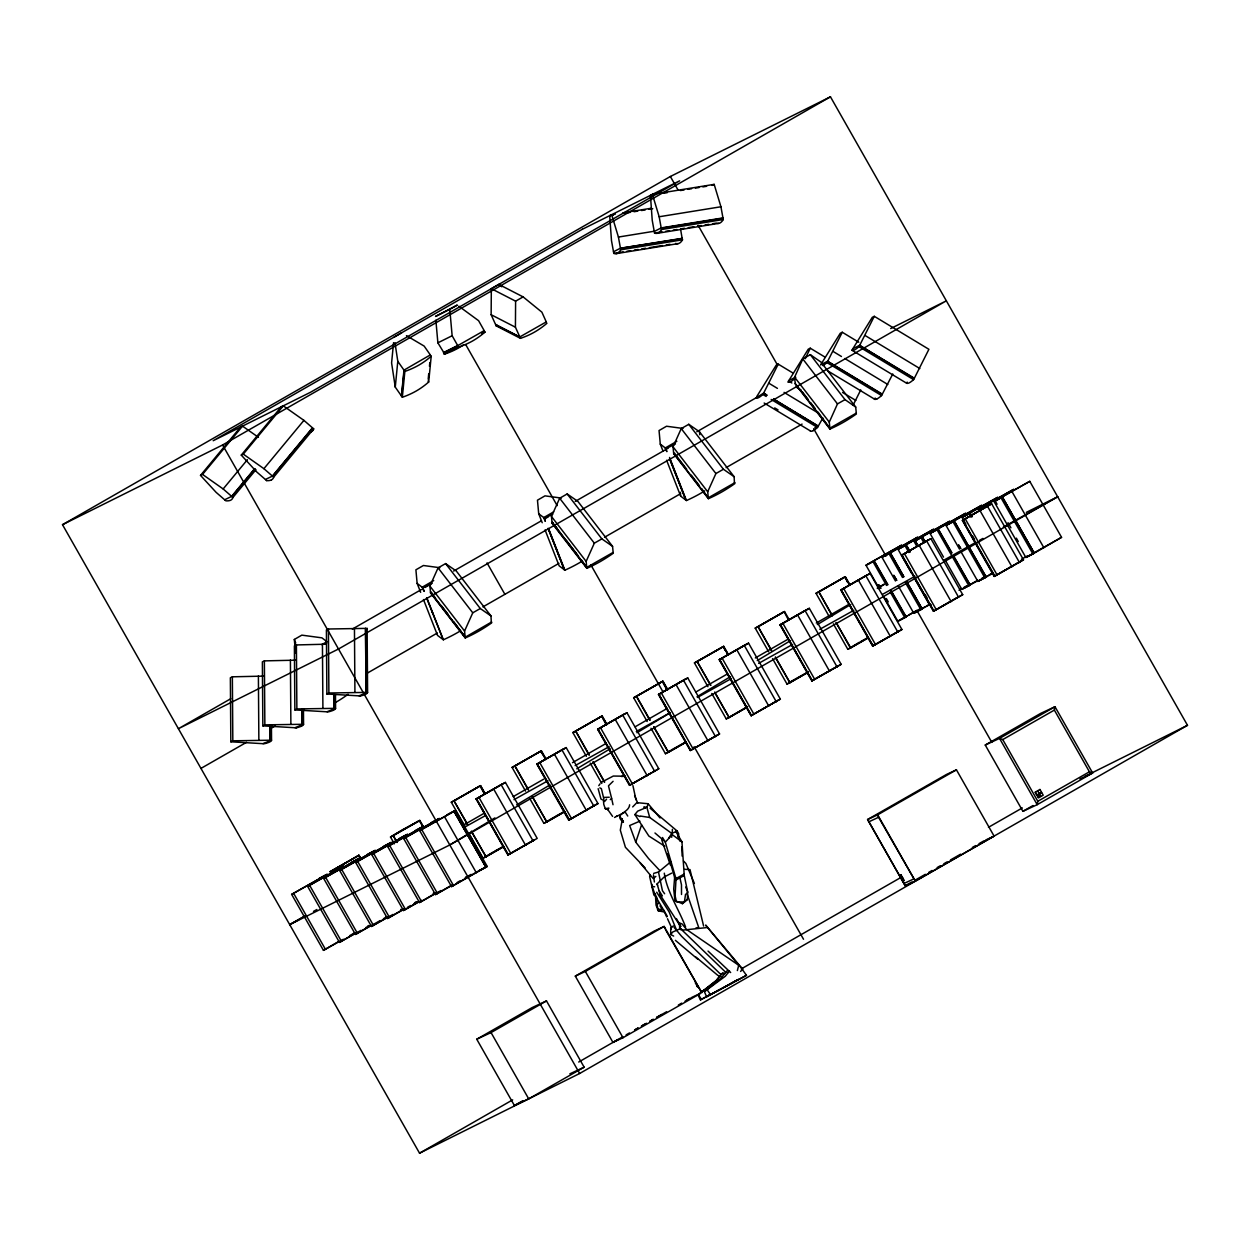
<?xml version="1.0" encoding="UTF-8"?>
<svg xmlns="http://www.w3.org/2000/svg" width="1250" height="1250" viewBox="0 0 1250 1250"><rect width="100%" height="100%" fill="white"/><g stroke="black" fill="none" stroke-linecap="round" stroke-linejoin="round"><path stroke-width="1.5" d="M678.641 837.531L678.656 833.734L677.25 831.094L650.078 808.172M491.141 314.719L491.328 288.688L498.844 284.406L523.125 296.891L541.891 312.172L546.266 321.906L519.812 336.938L495.531 324.453L491.141 314.719L515.422 327.203L519.812 336.938M515.422 327.203L515.609 301.156L523.125 296.891M671.719 837.297L671.766 833.391L649.734 817.484L640.406 816.062M675.531 831.031L681.953 841.828L684.25 875.453L676.328 879.828L665.312 842.188L672.203 834.625L672.391 829.312M655.375 893.781L656.047 905.172L658.328 910.859L663.797 911.859M687.312 899.484L687.719 892.172L683.969 874.156L676.047 878.531L674.641 877.297L673.703 889.047L674.922 900.594L682.391 903.672L687.312 899.484L682.391 903.672M664.297 873.172C666.938 892.016 678.891 909.141 685.594 927.031M483.906 330.766L485 332.047A79.266 76.797 63.5 0 1 472.562 340.984A79.266 76.797 63.5 0 1 458.531 347.078L458.047 345.453M598.156 788.703L600.969 799.047L602.188 799.641M615.406 214.047L609.688 215.672L611.484 240.625L613.797 253.391A79.266 18.766 80.8 0 0 617.547 253.219A79.266 18.766 80.8 0 0 620.719 249.812L682.5 239.812L682.203 238.328L620.344 248.25M604.328 800.313L604.234 801.531L603.422 800.25L603.781 804.359L605.25 808.609L607.828 809.516L608.891 808.141L605.25 808.609L607.828 809.516M676.047 878.531L675.094 895.688L676.438 901.859L684.375 902.031L685.578 894.141M393.578 342.641L391.594 362.938L395.266 387.125L402.328 397.25A79.266 72.547 5.6 0 0 416.406 390.906A79.266 72.547 5.6 0 0 428.688 382.016L431.203 356.203L430.031 355.094M395.266 387.125L397.797 361.297L394.969 342.688M401.438 395.969L403.969 370.141L397.797 361.297M401.625 396.234L404.25 369.984M402.328 397.25L404.859 371.422L404.141 370.078M428.188 379.203L428.734 373.672M429.453 366.297L429.812 362.609M654.297 231.516L654.547 233.109A79.266 18.766 80.8 0 0 658.297 232.922A79.266 18.766 80.8 0 0 661.469 229.531L723.25 219.531L720.938 206.766L714.172 184.375L652.406 194.375L650.438 195.391L652.234 220.344L654.25 231.5L661.188 227.906L722.953 217.922M1079.938 778.922L1092.641 773L1089.422 771.797L1054.375 710.094L1054.984 706.719L999.547 738.391L1002.75 739.578L1037.812 801.281L1037.203 804.672L1022.906 811.328L985.25 745.047L1040.703 713.375L1054.984 706.719L1092.641 773L1037.203 804.672L999.547 738.391L985.25 745.047M622.391 818.922L620.312 830.188L625.422 847.297L645.25 868.078M456.469 346.234L443.797 352.547L444.266 354.172A79.266 76.797 63.5 0 0 458.312 348.094A79.266 76.797 63.5 0 0 463.703 344.672M673.641 453.047L708.312 498.031L701.703 488.641M795.219 383.422L829.891 428.391L817.484 411.516M737.359 970.578L738.734 965.281L705.625 925.078L742.656 969.109L740.578 971.453M495.75 324.359L496.156 325.859L520.438 338.344A79.266 71.781 -62.8 0 0 534.297 332.234A79.266 71.781 -62.8 0 0 546.906 323.312L545.984 322.062M679.547 924.609L679.672 928.547L683.125 930.078L707.891 927.469M603.828 798.828L601.344 788.609L599.812 787.891M647.047 807.281L648.109 803.734L636.828 802.641L632.688 806.922M659.938 870.719L648.516 858.484L635.75 842.156L641.578 824.875M422.438 587.062L424.297 591.359M442.688 639.281L437.547 635.422L423.469 599.531M582.047 561.203A79.266 39.359 -21.4 0 1 578.781 563.156A79.266 39.359 -21.4 0 1 564.875 570.188L559.125 565.797L545.047 529.906M665.578 447.781L666.031 448.5A79.266 39.359 -21.4 0 0 675.422 443.953M685.844 500L669.531 458.719M795.609 377.266L794.922 378.531A79.266 10.75 -58.9 0 1 790.625 381.703A79.266 10.75 -58.9 0 1 787.906 382.094L808.25 349.203L810.25 348.188L825.141 357.188M914.172 378.562L859.641 345.391L914.359 378.234L928.906 349.297L874.281 316.312L872.281 317.328L851.938 350.219L906.563 383.188A79.266 10.75 -58.9 0 0 909.281 382.812A79.266 10.75 -58.9 0 0 913.578 379.625L914.359 378.234M882.234 394.344L881.563 395.562A79.266 10.75 -58.9 0 1 877.266 398.75M491.594 622.203L491.656 622.891A79.266 37.438 -37.7 0 1 478.531 631.297A79.266 37.438 -37.7 0 1 465.234 637.969L430.562 593.016L429.891 586.094L438.078 567.875L445.594 563.594L456.297 571.031L490.984 615.969L491.297 622.188M465.234 637.969L464.562 631.047L472.766 612.812L480.281 608.531L490.984 615.969M612.953 552.516L613.234 553.266A79.266 37.438 -37.7 0 1 600.109 561.672A79.266 37.438 -37.7 0 1 586.812 568.328L552.125 523.391L551.453 516.453L559.656 498.234L567.172 493.953L577.875 501.391L612.562 546.344L613.141 552.391L586.719 567.453L552.047 522.516L557 528.312M586.812 568.328L586.141 561.406L594.328 543.188L601.844 538.891L612.562 546.344M734.734 482.922L734.812 483.625A79.266 37.438 -37.7 0 1 721.688 492.031A79.266 37.438 -37.7 0 1 708.391 498.688L673.703 453.75L673.031 446.828L681.234 428.609L688.75 424.312L699.453 431.75L734.125 476.703L734.438 482.906M708.391 498.688L707.703 491.766L715.906 473.547L723.422 469.266L734.125 476.703M856.047 413.25L856.375 413.984A79.266 37.438 -37.7 0 1 843.25 422.391A79.266 37.438 -37.7 0 1 829.953 429.047L795.281 384.109L794.609 377.188L802.797 358.969L810.312 354.672L821.031 362.125L855.703 407.062L856.297 413.109L829.875 428.172M829.953 429.047L829.281 422.125L837.484 403.906L845 399.625L855.703 407.062M763.562 393.281L766.906 395.109L763.688 393.062L755.891 398.031A79.266 10.75 -58.9 0 0 758.594 397.641A79.266 10.75 -58.9 0 0 762.891 394.469L763.562 393.281L766.812 395.406M763.688 393.062L778.219 364.125L793.125 373.125M805.297 358.688L810.25 348.188M820.781 364.719L827.719 361.188L842.266 332.25L858.812 342.25M852.766 348.797L859.734 345.25L874.281 316.312M853.062 405.266L860.75 389.922M882.266 394.219L892.766 373.984M882.188 394.469L827.625 361.328L882.344 394.172M773.422 399.391L818.125 426.391L773.531 399.109M859.578 345.547L858.953 346.641A79.266 10.75 -58.9 0 1 854.656 349.828A79.266 10.75 -58.9 0 1 851.938 350.219M756.719 396.625L776.234 365.141L778.219 364.125M820.703 364.75L840.266 333.266L842.266 332.25M822.937 365.609A79.266 10.75 -58.9 0 0 826.938 362.578L827.531 361.516M813.219 430.625A79.266 10.75 -58.9 0 0 817.516 427.453L818.125 426.391M814.797 427.828L818.312 426.047L822.859 417.984M875.172 398.031L874.547 399.141L828.188 371.141M906.563 383.188L907.188 382.094M629.609 804.797C628.984 813.484 612.734 813.609 623.281 822.125L621.391 818.828L623.109 822.109M668.906 837.906L671.766 833.391L677.25 831.094M598.797 785.656L600.047 783.828M614.547 817.469L625.172 812.062L627.75 816.031M673.641 936.063L670.734 934.562L672.656 932.047L680.203 928.75M720.109 975.594L715.984 980.891L698 994.891L700.438 999.891L719.156 989.875M729.484 970.938L725.312 976.25L704.406 991.672L706.594 996.75L746.484 975.328L741.688 968.625M664.781 846.219L648.859 836.047L634.891 814.578L637.656 811.156L646.844 807.281L649.734 817.484M200.516 475.391L202.531 474.422L223.156 488.953L231.688 496.375L224.641 499.766L216.109 492.344L200.516 475.391L240.531 427.094L242.531 426.125L258.406 437.297M202.531 474.422L242.531 426.125M241.266 455.109L281.281 406.797L283.281 405.844L303.922 420.375L312.453 427.797L272.375 476.125L265.391 479.484L256.859 472.062L241.266 455.109L243.281 454.141L283.281 405.844M223.156 488.953L247.406 459.688M254.734 468.562L231.625 496.406L232.922 497.453A79.266 18.016 39.6 0 1 230.641 500.219A79.266 18.016 39.6 0 1 225.875 500.828L224.812 499.891M231.828 496.5L254.984 468.797M232.922 497.453L255.969 469.641M243.281 454.141L263.906 468.672L303.922 420.375M263.906 468.672L272.578 476.219L312.703 428.016L313.688 428.859A79.266 18.016 39.6 0 1 311.391 431.625A79.266 18.016 39.6 0 1 310.609 431.953M271.391 479.922A79.266 18.016 39.6 0 0 273.672 477.172L313.688 428.859M727.234 970.625L720.984 978.172L704.406 991.672M680.484 926.422L660.375 895.219L657.125 883.891L664.047 877.063L671.781 873.094M606.578 799.188L604.844 801.219L603.422 800.25M722.953 972.766L716.172 980.578L698 994.891M520.141 336.75L520.438 338.344M663.766 911.328L658.328 910.859L657.062 904.719L659.031 902.703M610.25 799.641L611.609 798.297L608.469 785.828L613.094 781.297M544 517.422L545.281 521.125M653.656 873.375L658.484 872.031L670.969 861.641M655.859 876.406L653.188 878.562L640.016 862.719M670.734 934.562L670.719 928.031L673.328 925.953M430.813 591.953L435.422 597.953M552.375 522.312L586.75 567.656L581.281 559.766M394.359 843.812L390.5 837.016L402.031 830.016L419.812 820.438L423.672 827.234M464.781 825.953L451.297 802.203L480.594 785.625L485.422 794.109M525.578 791.141L512.078 767.391L541.391 750.812L546.203 759.297M586.359 756.312L572.859 732.562L602.172 715.984L607 724.469M476.094 798.984L505.406 782.406L537.203 838.406L507.891 854.984L476.094 798.984A79.266 1.109 -29.6 0 1 488.906 791.609A79.266 1.109 -29.6 0 1 502.469 783.875L502.609 783.828M647.141 721.5L633.656 697.75L662.953 681.172L667.781 689.656M536.875 764.172L566.188 747.594L598 803.594L568.688 820.156L536.875 764.172A79.266 1.109 -29.6 0 1 549.703 756.797A79.266 1.109 -29.6 0 1 563.266 749.047L563.562 748.906M707.938 686.688L694.438 662.922L723.75 646.359L728.562 654.844M597.656 729.344L626.969 712.781L658.781 768.766L629.469 785.344L597.656 729.344A79.266 1.109 -29.6 0 1 610.484 721.969A79.266 1.109 -29.6 0 1 624.047 714.234L626.969 712.781M768.719 651.859L755.219 628.109L784.531 611.531L789.359 620.016M658.453 694.531L687.766 677.953L719.562 733.953L690.266 750.531L658.453 694.531A79.266 1.109 -29.6 0 1 671.266 687.156A79.266 1.109 -29.6 0 1 684.844 679.422L687.766 677.953M829.5 617.047L816.016 593.297L845.328 576.719L850.141 585.203M719.234 659.719L748.547 643.141L780.359 699.125L751.047 715.703L719.234 659.719A79.266 1.109 -29.6 0 1 732.062 652.344A79.266 1.109 -29.6 0 1 745.625 644.594L745.781 644.531M780.016 624.891L809.328 608.312L841.141 664.312L811.828 680.891L780.016 624.891A79.266 1.109 -29.6 0 1 792.844 617.516A79.266 1.109 -29.6 0 1 806.406 609.781L806.703 609.625M840.812 590.078L870.125 573.5L901.922 629.5L872.625 646.078L840.812 590.078A79.266 1.109 -29.6 0 1 853.641 582.703A79.266 1.109 -29.6 0 1 867.203 574.953L870.125 573.5M901.594 555.266L930.906 538.688L962.719 594.672L933.406 611.25L901.594 555.266A79.266 1.109 -29.6 0 1 914.422 547.891A79.266 1.109 -29.6 0 1 927.984 540.141L930.906 538.688M962.375 520.438L991.687 503.859L1023.5 559.859L994.188 576.438L962.375 520.438A79.266 1.109 -29.6 0 1 975.203 513.062A79.266 1.109 -29.6 0 1 988.766 505.328L988.937 505.25M468.641 832.75L483.094 858.203L493.125 852.047M529.422 797.922L543.891 823.375L553.906 817.234M651 728.281L665.453 753.734L669.484 751.031M711.781 693.469L726.25 718.922L747.688 706.516M772.578 658.656L787.031 684.109L789.719 682.297M833.359 623.828L847.812 649.281L859.344 642.281M304.953 915.922L289.703 924.641L449.797 844.953L494.906 817.906M516.625 804.875L550.047 784.844M576.781 768.812L610.203 748.781M636.938 732.75L670.344 712.703M697.078 696.688L730.5 676.641M757.234 660.609L790.641 640.578M817.375 624.547L850.797 604.516M877.531 588.484L884.203 584.469M319.078 878.469L320.312 877.766A79.266 1.109 -29.6 0 1 325.219 875.203A79.266 1.109 -29.6 0 1 327.375 874.234L291.641 894.375L323.453 950.359L343.375 939.25M332.406 870.484L332.547 870.406A79.266 1.109 -29.6 0 0 346.203 862.641A79.266 1.109 -29.6 0 0 359.031 855.266L360.953 858.656M396.984 842.5L393.328 835.578A79.266 1.109 -29.6 0 0 406.984 827.812A79.266 1.109 -29.6 0 0 419.812 820.438M335.094 870.5L336.328 869.797A79.266 1.109 -29.6 0 1 341.234 867.234M453.984 800.844L467.703 824.5M351.109 862.531L352.328 861.828A79.266 1.109 -29.6 0 1 357.234 859.266M367.109 854.562L368.344 853.859A79.266 1.109 -29.6 0 1 373.25 851.297A79.266 1.109 -29.6 0 1 375.391 850.328L339.672 870.469L371.484 926.453L393.016 914.422M636.344 696.391L636.484 696.312A79.266 1.109 -29.6 0 0 650.141 688.547A79.266 1.109 -29.6 0 0 662.953 681.172M383.125 846.594L384.344 845.891A79.266 1.109 -29.6 0 1 389.266 843.328A79.266 1.109 -29.6 0 1 391.406 842.359L355.688 862.484L387.5 918.484L404.141 909.219M710.562 685.375L697.266 661.5A79.266 1.109 -29.6 0 0 710.922 653.734A79.266 1.109 -29.6 0 0 723.75 646.359M399.125 838.625L400.359 837.906A79.266 1.109 -29.6 0 1 405.266 835.359M415.141 830.656L416.375 829.938A79.266 1.109 -29.6 0 1 421.281 827.391M431.141 822.688L432.375 821.969A79.266 1.109 -29.6 0 1 437.281 819.422A79.266 1.109 -29.6 0 1 439.438 818.453L403.703 838.578L435.516 894.578L452.172 885.312M447.156 814.719L448.391 814A79.266 1.109 -29.6 0 1 453.297 811.453A79.266 1.109 -29.6 0 1 455.438 810.484L487.25 866.484L486.109 867.125L454.344 811.109L455.438 810.484M906.25 545.062L905.047 545.766A79.266 1.109 -29.6 0 1 900.141 548.312A79.266 1.109 -29.6 0 1 897.984 549.281L911.484 573.031M684.969 679.375L658.812 694.344L690.625 750.344L719.562 733.953M986.281 505.219L985.078 505.906A79.266 1.109 -29.6 0 1 980.172 508.469A79.266 1.109 -29.6 0 1 978.031 509.438L1013.75 489.297L979.406 508.641M471.359 831.375L485.938 856.766M564.75 811.656A79.266 1.109 -29.6 0 1 560.375 814.172A79.266 1.109 -29.6 0 1 546.812 821.922L532.266 796.484L546.719 821.938M775.297 657.281L789.859 682.672M906.031 617L904.828 617.688A79.266 1.109 -29.6 0 1 899.922 620.25M454.344 811.109L419.719 830.609L451.531 886.609L479.109 870.625M534.484 839.781L508.266 854.797L476.375 798.844L505.406 782.406M970.062 585.125L953.531 556.375M986.078 577.156L954.297 521.141L986.25 577.047L992.625 573.406M959.922 596.094L962.719 594.672M1034.109 553.25L1002.328 497.234L1034.203 553.188M361 930.359L339.469 942.391L307.656 886.406L343.375 866.266M380.266 920.562L355.469 934.422L323.672 878.438L359.391 858.297M421.781 900.328L403.5 910.516L371.688 854.516L407.422 834.391M441.047 890.516L419.516 902.547L387.703 846.547L423.422 826.422M403.703 838.578L438.047 819.25M995.422 500.672L1029.766 481.328L1061.562 537.328L1034.281 553.141L1025.844 557.453L994.031 501.469L1029.766 481.328M323.453 950.359L337.969 941.906M339.469 942.391L355.594 932.984M355.469 934.422L369.984 925.953M371.484 926.453L387.609 917.047M387.5 918.484L403.609 909.078M922.219 607.672L897.781 621.219L884.281 597.453M403.5 910.516L418.016 902.047M419.516 902.547L435.641 893.141M435.516 894.578L451.641 885.172M963.797 587.516L967.016 585.641M981.406 578.609L984.641 576.734M1020.75 561.25L1023.5 559.859M972.047 516.672L970.125 513.281L972.297 516.531M729.078 717.484L715.469 693.797M838.344 665.734L838.219 665.766A79.266 1.109 -29.6 0 0 837.078 666.422M394.125 337.109L401.625 332.781M403.969 370.141L430.312 354.922L424.141 346.078L406.438 335.625M879.469 588.969L865.969 565.219A79.266 1.109 -29.6 0 0 868.109 564.25A79.266 1.109 -29.6 0 0 873.031 561.703L874.25 560.984L887.906 584.656M881.969 557.25A79.266 1.109 -29.6 0 0 884.125 556.281A79.266 1.109 -29.6 0 0 889.031 553.734L890.266 553.016L903.813 576.734L890.406 552.938L883.359 556.453L881.969 557.25L895.469 581M916.891 546.406L914 541.312A79.266 1.109 -29.6 0 0 916.141 540.344A79.266 1.109 -29.6 0 0 921.047 537.781L922.281 537.078L925.234 542.141M954.156 521.219L953.062 521.844A79.266 1.109 -29.6 0 1 948.156 524.406M1002.188 497.312L1001.094 497.938A79.266 1.109 -29.6 0 1 996.187 500.5A79.266 1.109 -29.6 0 1 994.031 501.469M915.938 612.281A79.266 1.109 -29.6 0 0 920.844 609.719L922.078 609.016L906.719 581.828M295.562 653.016L294.328 639.453L301.828 635.141L321.922 637.844L326.938 641.688L321.781 644.656M433.703 580.578L422.156 587.219L417.125 583.391L415.906 569.812L423.406 565.5L439.844 567.719M561.406 498.078L544.984 495.859L537.469 500.188L538.703 513.75L543.734 517.578L553.672 511.859M682.984 428.453L666.547 426.234L659.047 430.547L660.281 444.109L665.297 447.953L676.844 441.297M874.078 561.094L887.562 584.859M890.078 553.125L903.578 576.875M906.094 545.156L909.953 551.938M922.094 537.188L924.984 542.281M943.5 557.094L930 533.344A79.266 1.109 -29.6 0 0 932.156 532.375A79.266 1.109 -29.6 0 0 937.062 529.812L938.297 529.109L951.938 552.781M921.891 609.125L906.469 581.969M1033.953 553.328L1032.906 553.938A79.266 1.109 -29.6 0 1 1028 556.484A79.266 1.109 -29.6 0 1 1025.844 557.453M899.094 630.938L899 630.953A79.266 1.109 -29.6 0 0 892.172 634.844M737.594 979.734L718.031 990.516M62.5 524.688L670.359 176.5L830.453 96.812L1187.5 725.312L579.641 1073.5L419.547 1153.188L62.5 524.688L222.594 444.984L830.453 96.812M230.75 698.734L178.406 728.703L338.484 649.016L946.359 300.828L890.672 328.547M352.328 629.094L421.547 589.438M424.922 587.5L428.297 585.562M453.625 571.062L541.438 520.766M544.812 518.828L548.188 516.891M575.203 501.422L668.078 448.234M696.781 431.781L757.562 396.969M200.953 768.406L246.547 742.297M270.188 728.766L275.25 725.859M366.438 673.625L437.344 633.016M482.938 606.891L558.922 563.375M604.516 537.266L680.5 493.734M726.094 467.625L802.078 424.094M332.266 870.562L358.688 855.438L360.578 858.844M423.297 827.422L419.438 820.625L390.5 837.016M453.844 800.922L480.266 785.797L485.141 794.25M514.625 766.109L541.047 750.984L545.922 759.438M575.422 731.297L601.828 716.156L606.625 724.656L601.891 716.125M636.203 696.469L662.625 681.344L667.5 689.797M757.781 626.828L784.188 611.703L788.656 620.391M818.562 592.016L844.984 576.891L848.812 583.688M865.969 565.219L901.688 545.094L867.344 564.422M325.984 875.031L291.641 894.375M883.391 556.438L917.703 537.125L890.406 552.938M342.031 867.047L307.656 886.406M897.984 549.281L933.703 529.156L899.359 548.484M358 859.094L323.672 878.438M914 541.312L949.719 521.188L915.375 540.516M374.016 851.125L339.672 870.469M930 533.344L965.719 513.203L931.375 532.547M390.016 843.156L355.688 862.484M947.422 524.562L981.734 505.234L946.016 525.375L959.5 549.125M406.094 835.141L371.688 854.516M965.875 524.188L962.016 517.406L997.75 497.266L963.406 516.609M422.109 827.172L387.703 846.547M962.016 517.406A79.266 1.109 -29.6 0 0 964.172 516.438A79.266 1.109 -29.6 0 0 969.078 513.875L970.125 513.281M419.719 830.609L454.094 811.266M624.422 714.047L598.031 729.172L629.906 785.109L658.781 768.766M777.516 700.562L751.406 715.531L719.516 659.578L748.547 643.141M780.391 624.703L809.328 608.312M867.562 574.781L841.172 589.891L873.062 645.844L901.922 629.5M958.266 597.031L933.781 611.062L901.875 555.125L928.359 539.953M1018.297 562.625A79.266 1.109 -29.6 0 1 1020.578 561.312L994.562 576.25L962.656 520.297L991.687 503.859M462.422 825.719L484.438 813.109M513.219 796.625L543.688 779.172M572.484 762.672L606.344 743.281M635.125 726.797L667.297 708.359M696.078 691.875L726.562 674.422M755.344 657.938L787.516 639.5M816.297 623.016L848.469 604.594M877.266 588.094L884.031 584.219M449.797 844.953L1057.672 496.766L1026.344 512.359M670.984 750.172L685.25 742.234M791.047 681.406L808.469 671.688M485.656 856.922L503.656 846.609M546.438 822.109L564.438 811.797M668.016 752.469L686.016 742.156M728.797 717.641L746.797 707.344M789.594 682.828L807.594 672.516M868.375 637.703L850.375 648.016L836.078 622.469L850.734 647.828A79.266 1.109 -29.6 0 0 864.312 640.078A79.266 1.109 -29.6 0 0 867.594 638.203M907.109 615.859L899.188 620.406M349.844 935.578L354.625 932.844M898.359 586.094L913.781 613.25L924.719 606.984M365.844 927.609L369.031 925.797M915.203 612.438L930.188 604.375M914.375 578.125L929.797 605.281L930.891 604.641M383.453 918.734L386.641 916.906M959.016 590.25L962.203 588.438M415.109 902.484L416.156 901.875M945.422 560.484L961.812 589.328L963.266 588.5M964.781 587.625L977.625 580.312M413.875 903.703L417.062 901.891M961.812 589.328A79.266 1.109 -29.6 0 0 963.953 588.359A79.266 1.109 -29.6 0 0 968.875 585.812L969.922 585.219M964.984 587.641L978.203 580.469M961.438 552.516L977.828 581.359L979.094 580.641M979.203 580.578L987.156 576.016M977.656 581.438A79.266 1.109 -29.6 0 0 979.813 580.469A79.266 1.109 -29.6 0 0 984.875 577.844L985.922 577.25M465.094 877.969L469.859 875.234M470.156 875.078L471.25 874.453A79.266 1.109 -29.6 0 0 470.672 874.672M1021.453 559.297L1027.828 555.641M479.141 870.594L480.188 870A79.266 1.109 -29.6 0 1 481.187 869.469M451.531 886.609L486.062 867.156M593.547 805.937L569.031 819.984M812.203 680.703L780.359 624.719L812.203 680.703L841.141 664.312M419.547 1153.188L512.672 1099.859M578.703 1062.031L622.734 1036.812M626.125 1034.875L629.5 1032.938M634.578 1030.016L637.969 1028.078M644.75 1024.203L641.359 1026.141L646.484 1023.25M656.594 1017.406L661.672 1014.5M687.078 999.953L690.453 998.016M700.625 992.203L710.781 986.375M741.25 968.922L902.109 876.781M988.469 827.312L1022.328 807.922M708.297 497.813L734.719 482.75M491.578 622.016L465.188 637.234L430.516 592.266L465.203 637.172L453.922 621.922M540.688 751.188L545.844 759.469M700.125 993.672L623.016 1037.719L612.953 1042.406L575.312 976.125L654.094 931.125L664.141 926.437L701.797 992.719L666.047 930.547M575.312 976.125L585.359 971.438L664.141 926.437L665.094 928.875M476.75 1039.234L532.188 1007.562L546.484 1000.906L584.141 1067.188L528.703 1098.859L514.406 1105.516L476.75 1039.234L491.047 1032.578L546.484 1000.906M1002.75 739.578L1054.375 710.094M956.438 769.828L877.656 814.828L867.594 819.516L905.25 885.797L915.297 881.109L994.094 836.109L956.438 769.828L946.375 774.516L867.594 819.516L905.25 885.797L911.953 881.969M1041.453 792.328L1036.859 794.938L1035.344 792.25M1039.266 793.719L1041.516 792.438M612.953 1042.406L617.984 1039.531M634.75 1029.953L638.109 1028.047M656.547 1017.516L666.594 1011.766M678.328 1005.062L681.688 1003.141M685.031 1001.234L688.391 999.312M1037.812 801.281L1089.422 771.797M1022.906 811.328L1032.984 805.562M514.406 1105.516L522.812 1100.719M915.297 880.047L925.359 874.312M928.719 872.391L932.062 870.484M937.094 867.609L940.453 865.688M943.797 863.781L947.156 861.859M950.5 859.938L960.562 854.203M972.297 847.5L975.656 845.578M979 843.656L984.031 840.797M449.781 309.344L457.312 305.062L435.516 316.438L449.781 309.344L452.141 335.734L457.719 345.641L484.188 330.609L478.609 320.703L458.828 306.188M435.859 320.219L437.875 342.828L443.797 352.547M700.438 999.891L711.922 993.719M908.703 614.953L916.844 610.359L991.828 742.375M926.344 606.062L929.594 604.219M988.75 575.109L992 573.266M407.406 907.375L410.656 905.531M457.062 882.547L460.313 880.703M844.953 576.906L847.516 582.188M601.797 716.172L606.297 724.844M485.984 867.203L454 811.312L485.984 867.203L478.812 870.797M729.641 984.281L738.312 979.406M901.969 555.062L933.812 611.047M690.625 750.344L658.859 694.328M289.703 924.641L305 916.125M313.5 911.391L316.891 909.5M464.703 827.141L485.094 815.781M513.984 799.688L547.953 780.75M575.141 765.609L609.125 746.672M636.312 731.531L668.594 713.547M697.469 697.453L731.453 678.516M758.641 663.375L792.625 644.438M819.797 629.297L853.781 610.359M882.672 594.266L914.953 576.281M943.828 560.188L976.109 542.203M979.516 540.312L982.906 538.422M1003.297 527.062L1057.672 496.766M962.781 520.234L993.922 574.359M719.609 659.531L751.391 715.531M476.453 798.797L508.266 854.797M872.984 645.891L841.094 589.938M629.844 785.156L597.938 729.203M861 641.375L867.609 637.781M555.422 816.375L563.672 811.859M494.625 851.188L502.891 846.688M1027.266 556.656L1061.562 537.328M706.594 996.75L721.953 988.531M723.609 987.656L746.484 975.328M601.328 782.297L613.312 776.047L625.172 776.203L621.391 776.516M712.203 185.391L714.172 184.375M613.5 251.781L620.438 248.203L618.422 237.047L611.656 214.656M682.109 238.25L680.531 228.906M788.688 380.688L795.609 377.172M816.016 593.297L818.938 591.828A79.266 1.109 -29.6 0 0 832.5 584.094A79.266 1.109 -29.6 0 0 845.328 576.719M755.219 628.109L758.141 626.656A79.266 1.109 -29.6 0 0 771.703 618.906A79.266 1.109 -29.6 0 0 784.531 611.531M694.438 662.922L723.406 646.531L728.281 654.984M697.062 661.609L710.859 685.219M633.656 697.75L636.578 696.281L650.062 720.047M572.859 732.562L575.781 731.109A79.266 1.109 -29.6 0 0 589.344 723.359A79.266 1.109 -29.6 0 0 602.172 715.984M512.078 767.391L515 765.922A79.266 1.109 -29.6 0 0 528.562 758.188A79.266 1.109 -29.6 0 0 541.391 750.812M451.297 802.203L454.219 800.75A79.266 1.109 -29.6 0 0 467.781 793A79.266 1.109 -29.6 0 0 480.594 785.625M566.188 747.594L537.25 763.984L569.297 819.844L537.156 764.031M393.125 835.703L397.281 842.344M359.031 855.266L329.719 871.844L332.641 870.375M979.281 580.531L986.25 577.047M847.812 649.281L850.734 647.828M787.031 684.109L789.953 682.641A79.266 1.109 -29.6 0 0 803.516 674.906A79.266 1.109 -29.6 0 0 807.906 672.391M726.25 718.922L729.172 717.469A79.266 1.109 -29.6 0 0 742.734 709.719A79.266 1.109 -29.6 0 0 747.109 707.203M665.453 753.734L668.375 752.281A79.266 1.109 -29.6 0 0 681.938 744.547A79.266 1.109 -29.6 0 0 686.328 742.031M777.797 700.406L780.359 699.125M543.891 823.375L546.812 821.922M483.094 858.203L486.016 856.734A79.266 1.109 -29.6 0 0 499.578 849A79.266 1.109 -29.6 0 0 503.969 846.484M598 803.594L595.156 805.016A79.266 1.109 -29.6 0 0 590.5 807.641M437.875 342.828L452.141 335.734M481.828 333.625L485 332.047M443.453 352.734L457.719 345.641M443.656 353.078L457.906 345.984M444.266 354.172L458.531 347.078M1084.828 776.422L1187.5 725.312M326.875 693.984L328.891 693L366 692.406L365.531 628.391L328.422 629L326.406 629.984L326.875 693.984L358.922 695.859L367.594 692.422L367.125 628.422L365.812 628.406L366.328 692.406M326.125 644.203L296.406 644.938L294.391 645.922L294.859 709.922L326.906 711.797L335.578 708.375L335.484 694.797M295.953 660.172L264.375 660.875L262.375 661.859L262.844 725.859L294.891 727.734L303.562 724.312L303.453 708.797M263.938 676.109L232.359 676.812L230.359 677.797L230.828 741.797L262.875 743.672L271.547 740.25L271.422 724.734M365.531 628.391L366.078 692.406M294.859 709.922L296.875 708.938L334.062 708.359L333.875 694.766M262.844 725.859L264.859 724.875L302.031 724.297L301.844 708.766L301.953 724.297M230.828 741.797L232.828 740.812L269.984 740.234L269.828 724.703M616.328 816.328L617.531 815.766M869.234 821.641L878.594 817.281L915.297 881.109L877.656 814.828L878.594 817.281M900.172 875.297L901.016 874.906M901.703 877.984L902.609 877.703M985.703 840.016L994.094 836.109M904.297 883.359L913.656 878.984M691.75 997.406L698.453 994.281M569.844 1073.844L584.141 1067.188M639.906 821.141L629.641 825.531L635.75 842.156M682.531 876.172L684.25 875.453M695.75 928.141L698.688 927.406L686.781 892.891M663.531 193.266L667.281 192.656M680.391 190.547L684.125 189.938M687.875 189.328L691.609 188.719M695.359 188.125L699.109 187.516M702.844 186.906L706.594 186.297M622.891 212.844L650.969 208.297M609.688 215.672L613.438 215.062M624.656 213.25L630.281 212.344M634.016 211.734L637.766 211.125M641.5 210.531L645.25 209.922M649 209.312L652.734 208.703M652.406 194.375L659.172 216.75L720.938 206.766M659.172 216.75L661.25 228.25L723.031 218.297M618.422 237.047L653.984 231.281M654.547 233.109L662.031 231.891M665.766 231.281L669.516 230.687M673.266 230.078L677 229.469M680.75 228.859L684.484 228.266M688.234 227.656L693.844 226.75M697.594 226.141L701.328 225.531M705.078 224.922L708.828 224.328M712.562 223.719L716.312 223.109A79.266 18.766 80.8 0 0 720.062 222.938A79.266 18.766 80.8 0 0 723.25 219.531M657.109 233.328L718.875 223.344M620.438 248.328L682.281 238.594M613.797 253.391L623.156 251.875M626.891 251.266L630.641 250.672M634.375 250.062L638.125 249.453M641.875 248.844L645.609 248.234M649.359 247.641L662.453 245.516M666.203 244.906L669.938 244.297M616.047 253.672L678.125 243.625M725.141 973.359L720.125 973.781L681.562 936.266L674.062 927.344M650.312 875.031L649.625 876.437L653.859 894.969L656.625 897.047M604.25 797.406L609.25 797.234M657.469 909.281L662.391 909.359L659.969 905.875M360.516 695.891L359.172 695.859M296.484 727.766L295.094 727.734M327.156 711.797L328.5 711.828A79.266 8.828 -0.4 0 0 333.641 710.125A79.266 8.828 -0.4 0 0 335.578 708.375M263.078 743.672L264.469 743.703A79.266 8.828 -0.4 0 0 269.609 742A79.266 8.828 -0.4 0 0 271.547 740.25M684.688 869.312L690 869.594L703.625 926.062M646.844 807.281L643.828 806.984L644.891 808.281M679.406 922.922L682.047 923.938L686.672 929.578L738.734 965.281L742.656 969.109M651.906 884.297L652 886.453L654.641 886.797M634.891 814.578L640 816.562M720.75 976.578L717.797 975.359L695.953 957.094M727.875 972.703L724.844 971.438L679.844 927.984M491.328 288.688L515.609 301.156M495.672 324.797L519.953 337.266M865.203 335.562L919.828 368.547M858.953 346.641L913.578 379.625M833.188 351.5L841.453 356.5M844.766 358.5L887.813 384.484M826.938 362.578L881.563 395.562M842.547 392.438L855.797 400.422M788.531 380.984L791.844 382.984M796.172 387.094L801.141 390.078M769.141 383.391L777.422 388.375M784.047 392.375L818.812 413.375M773.625 399.062L818.312 426.047M762.891 394.469L766.203 396.469M771.172 399.453L817.516 427.453M774.719 407.922L778.031 409.906M764.156 403.031L810.516 431.016M730.656 972.547L708.047 951.078M272.578 476.219L273.672 477.172M672.203 834.625L681.953 841.828M666.609 460.266L680.688 496.156L686.438 500.547A79.266 39.359 -21.4 0 0 700.359 493.516A79.266 39.359 -21.4 0 0 704.688 490.906M543.875 517.703L544.453 518.141A79.266 39.359 -21.4 0 0 552.703 514.188M460.469 630.844A79.266 39.359 -21.4 0 1 457.203 632.781A79.266 39.359 -21.4 0 1 443.297 639.812L426.562 597.906M697.938 959.359L675.422 940.359M498.844 284.406L501.734 286.766M654.969 833L664.672 841.266M266.625 480.547L265.516 479.547M676.328 879.828L674.922 878.594L667.781 853.75M612.578 816.391L607.344 808.906M683.5 861L685.891 863.469L694.406 883.484M696.828 985.828L697.656 987.016L695.266 982.75M648.109 803.734L660.016 817.953M810.312 354.672L845 399.625M802.797 358.969L837.484 403.906M794.609 377.188L829.281 422.125M802.469 392.031L808.234 399.531M810.547 402.516L815.172 408.516M688.75 424.312L723.422 469.266M681.234 428.609L715.906 473.547M673.031 446.828L707.703 491.766M675.109 454.188L686.672 469.156M691.297 475.156L699.391 485.641M567.172 493.953L601.844 538.891M559.656 498.234L594.328 543.188M551.453 516.453L586.141 561.406M566.25 540.297L577.812 555.281M445.594 563.594L480.281 608.531M438.078 567.875L472.766 612.812M429.891 586.094L464.562 631.047M441.203 605.438L448.141 614.422M664.625 893.766L662.438 890.703L658.484 872.031M428 381.047L428.688 382.016M707.453 990.188L710.625 994.812M659.219 890.984L662.375 895.922M621.531 819L623.453 822.031L619.641 815.984M656.703 892.234L669.188 912.031L676.016 928.859M698.422 994.656L701.391 999.344M662.5 837.5L665.312 842.188M667.312 916.328L656.141 897.328L652 886.453M670.719 928.031L671.422 929.234M676.375 918.578L680.922 926.422M1012.031 491.688L1043.828 547.672M1002.469 497.156L1034.281 553.141M1001.094 497.938L1032.906 553.938M1008.016 522.688L1010.922 527.781M995.125 500.844L997.062 504.234M1016.375 538.141L1018.266 541.562M987.672 506.562L1019.484 562.562M980.156 510.875L1011.969 566.859M969.078 513.875L971 517.281M965.312 518.984L997.109 574.969M972.625 536.062L974.547 539.453M953.062 521.844L984.875 577.844M958.719 545.078L960.781 548.391M958.672 545.109L960.594 548.5M953.781 556.219L970.25 585.031M938.109 529.219L951.609 552.969M937.062 529.812L968.875 585.812M926.891 541.391L958.687 597.375M922.438 537L925.328 542.094M921.047 537.781L923.938 542.875M919.375 545.688L951.188 601.688M906.328 545.016L910.281 551.75M905.047 545.766L908.891 552.547M904.516 553.797L936.328 609.797M1037.688 790.922L1040.797 796.406M925.109 594.469L927.031 597.859M906.797 581.781L922.219 608.938M889.031 553.734L902.531 577.484M905.422 582.578L920.844 609.719M670.359 176.5L678.031 189.984M698.141 225.391L777.656 365.344M813.656 428.719L886 556.078M896.75 580.281L893.766 575.234L896.562 580.375M890.703 589.797L906.219 616.906M890.453 589.938L905.875 617.094M873.031 561.703L886.516 585.453M890.375 592.234L904.828 617.688M878.844 584.828L880.812 588.203M878.672 584.922L880.734 588.25M886.344 598.531L888.266 601.922M866.094 576.203L897.906 632.203M858.594 580.5L890.406 636.5M845.047 576.859L849.859 585.344M843.734 588.625L875.547 644.609M832.422 615.594L818.844 591.859L832.141 615.734M805.312 611.031L837.125 667.016M797.797 615.328L829.609 671.312M782.938 623.438L814.75 679.438M900.594 875.109L903.719 880.578M771.641 650.406L758.062 626.672L771.344 650.547M775.5 657.188L789.953 682.641M744.531 645.844L776.328 701.844M737.016 650.141L768.828 706.141M728.203 655.016L723.375 646.531L724.969 650.125M722.156 658.25L753.969 714.25M714.703 692.016L729.172 717.469M683.734 680.656L715.547 736.656M676.234 684.969L708.047 740.953M663.562 683.047L667.406 689.844M663.219 683.234L666.109 688.328M465.734 344.641L557.188 505.641M590.891 564.953L663.094 692.062M694.125 746.672L803.516 939.25M661.375 693.078L693.188 749.062M653.922 726.828L668.375 752.281L653.719 726.922M636.375 696.375L649.781 720.188M622.953 715.484L654.766 771.469M615.438 719.781L647.25 775.781M600.578 727.891L632.391 783.891M487.031 562.891L504.891 594.328M589.281 754.859L575.703 731.125L588.984 755.016M604.703 782.016L593.047 761.672L604.406 782.156M590.219 763.109L601.781 783.469M562.172 750.297L593.969 806.297M554.656 754.594L586.469 810.594M539.797 762.703L571.609 818.703M528.5 789.688L514.906 765.953L528.203 789.828M501.375 785.109L533.188 841.109M493.875 789.422L525.672 845.406M485.047 794.297L480.234 785.812L483.75 792.781M585.359 971.438L623.016 1037.719M479.016 797.531L510.828 853.516M471.469 831.312L486.016 856.734M454.016 800.828L467.422 824.641M444.516 816.75L476.328 872.734M222.594 444.984L579.641 1073.5M419.531 820.578L423.391 827.375M421.734 829.609L453.531 885.609M405.719 837.578L437.531 893.578M389.703 845.547L421.516 901.547M491.047 1032.578L528.703 1098.859M373.703 853.516L405.516 909.516M358.75 855.406L360.672 858.797M357.688 861.484L389.5 917.484M341.688 869.453L373.484 925.453M325.672 877.422L357.484 933.422M309.672 885.391L341.469 941.391M293.656 893.375L325.469 949.359M621.391 818.828L623.125 821.969M634.594 795.578L637.766 803.203M677.891 836.234L680.25 841.422M667.516 918.75L671.516 927.562M663.703 910.141L666.719 917M669.547 457.469L686.438 500.547M665.484 447.875L666.859 451.656L665.297 447.953M669.703 458.641L685.875 500.109M660.281 444.109L663.094 451.297M548.672 528.906L564.875 570.188M564.297 569.578L548.125 528.281L564.297 569.75M543.734 517.578L545.281 521.281M538.703 513.75L542.219 522.719M427.109 598.547L443.297 639.812M431.594 610.391L432.953 614M422.328 587.141L423.719 590.922M417.125 583.391L420.656 592.359M294.328 639.453L295.734 643.047M685.719 887.016L687.719 892.172M670.406 865.094L661.641 839.563M632.922 785.625L636.016 799.859M657.125 883.891L657.594 885.328M659.547 892.859L660.594 896.187M613.016 804.734L611.609 798.297M679.781 877.219L681.484 884.859L681.516 894.484M661.25 228.25L661.469 229.531M620.5 248.531L620.719 249.812M679.5 923.656L680.453 929.719M653.469 874.812L654.375 881.969M699.453 431.75L699.75 434.781M680.344 492.281L680.688 496.156M656.625 897.547L657.062 904.719M681.875 846.75L682.125 856.078M354.453 628.188L354.922 692.188M334.156 694.766L334.156 708.344M328.422 629L328.891 693M322.438 644.125L322.906 708.141M302.125 708.766L302.297 724.281M296.406 644.938L296.875 708.938M290.406 660.062L290.875 724.078M270.281 740.219L270.156 724.703L270.016 740.234M264.375 660.875L264.859 724.875M258.391 676.016L258.859 740.016M232.359 676.812L232.828 740.812M271.234 480A79.266 18.016 39.6 0 1 266.469 480.625M497.344 325.469A79.266 71.781 -62.8 0 1 496.156 325.859M682.5 239.812A79.266 18.766 80.8 0 1 679.312 243.219A79.266 18.766 80.8 0 1 675.562 243.391M431.203 356.203A79.266 72.547 5.6 0 1 418.922 365.094A79.266 72.547 5.6 0 1 404.859 371.422M431.656 592.531A79.266 37.438 -37.7 0 1 430.562 593.016M553.234 522.906A79.266 37.438 -37.7 0 1 552.125 523.391M674.812 453.266A79.266 37.438 -37.7 0 1 673.703 453.75M877.109 398.828A79.266 10.75 -58.9 0 1 874.391 399.219M813.062 430.703A79.266 10.75 -58.9 0 1 810.344 431.094M348.094 694.281A79.266 39.359 -21.4 0 1 335.625 702.422A79.266 39.359 -21.4 0 1 334.516 703.047M326.703 642.953A79.266 39.359 -21.4 0 1 324.719 644.359M432.281 583.219A79.266 39.359 -21.4 0 1 422.875 587.781M303.562 724.312A79.266 8.828 -0.4 0 1 301.625 726.062M301.469 726.141A79.266 8.828 -0.4 0 1 296.328 727.844M367.594 692.422A79.266 8.828 -0.4 0 1 365.656 694.188M365.5 694.266A79.266 8.828 -0.4 0 1 360.359 695.969M367.125 628.422A79.266 8.828 -0.4 0 1 365.734 629.891M994.188 576.438A79.266 1.109 -29.6 0 1 997.297 574.641M998.359 574.031A79.266 1.109 -29.6 0 1 1007.016 569.062A79.266 1.109 -29.6 0 1 1008.125 568.422M1009.25 567.781A79.266 1.109 -29.6 0 1 1010.359 567.141M1011.484 566.5A79.266 1.109 -29.6 0 1 1014.875 564.562M1016.016 563.922A79.266 1.109 -29.6 0 1 1017.156 563.266M568.688 820.156A79.266 1.109 -29.6 0 1 576.047 815.922M577.125 815.297A79.266 1.109 -29.6 0 1 578.219 814.672M579.312 814.047A79.266 1.109 -29.6 0 1 581.516 812.781A79.266 1.109 -29.6 0 1 584.859 810.875M585.984 810.234A79.266 1.109 -29.6 0 1 587.109 809.594M588.234 808.938A79.266 1.109 -29.6 0 1 589.375 808.297M507.891 854.984A79.266 1.109 -29.6 0 1 517.422 849.5M518.516 848.875A79.266 1.109 -29.6 0 1 519.625 848.234M520.719 847.609A79.266 1.109 -29.6 0 1 528.578 843.109M529.719 842.469A79.266 1.109 -29.6 0 1 534.281 839.859M751.047 715.703A79.266 1.109 -29.6 0 1 757.328 712.078M758.406 711.469A79.266 1.109 -29.6 0 1 763.875 708.328A79.266 1.109 -29.6 0 1 766.094 707.062M767.219 706.422A79.266 1.109 -29.6 0 1 768.344 705.781M769.469 705.125A79.266 1.109 -29.6 0 1 770.594 704.484M771.734 703.844A79.266 1.109 -29.6 0 1 777.438 700.594M811.828 680.891A79.266 1.109 -29.6 0 1 824.656 673.516A79.266 1.109 -29.6 0 1 833.656 668.375M834.797 667.719A79.266 1.109 -29.6 0 1 835.938 667.078M933.406 611.25A79.266 1.109 -29.6 0 1 938.625 608.25M939.688 607.625A79.266 1.109 -29.6 0 1 946.234 603.875A79.266 1.109 -29.6 0 1 947.344 603.25M948.453 602.609A79.266 1.109 -29.6 0 1 949.578 601.969M950.703 601.328A79.266 1.109 -29.6 0 1 958.656 596.781M690.266 750.531A79.266 1.109 -29.6 0 1 698.703 745.672M699.781 745.047A79.266 1.109 -29.6 0 1 703.078 743.156A79.266 1.109 -29.6 0 1 707.547 740.594M708.688 739.953A79.266 1.109 -29.6 0 1 709.812 739.312M710.938 738.656A79.266 1.109 -29.6 0 1 716.641 735.406M872.625 646.078A79.266 1.109 -29.6 0 1 885.437 638.703A79.266 1.109 -29.6 0 1 888.797 636.781M889.906 636.141A79.266 1.109 -29.6 0 1 891.047 635.5M629.469 785.344A79.266 1.109 -29.6 0 1 642.297 777.969A79.266 1.109 -29.6 0 1 651.297 772.828M653.578 771.531A79.266 1.109 -29.6 0 1 654.719 770.875M948 524.484A79.266 1.109 -29.6 0 1 945.859 525.453M930.719 604.891A79.266 1.109 -29.6 0 1 929.797 605.281M915.781 612.359A79.266 1.109 -29.6 0 1 913.625 613.328M899.766 620.328A79.266 1.109 -29.6 0 1 897.625 621.297M368.125 925.781A79.266 1.109 -29.6 0 1 368.641 925.516M341.391 867.156A79.266 1.109 -29.6 0 1 343.531 866.188M357.406 859.188A79.266 1.109 -29.6 0 1 359.547 858.219M385.609 917.047A79.266 1.109 -29.6 0 1 386.062 916.797M400.656 909.578A79.266 1.109 -29.6 0 1 401.141 909.328M481.656 869.219A79.266 1.109 -29.6 0 1 483.75 868.141M484.469 867.766A79.266 1.109 -29.6 0 1 485.109 867.453A79.266 1.109 -29.6 0 1 487.25 866.484M465.656 877.188A79.266 1.109 -29.6 0 1 466.109 876.953M468.109 875.922A79.266 1.109 -29.6 0 1 468.781 875.578M421.438 827.312A79.266 1.109 -29.6 0 1 423.578 826.344M405.422 835.281A79.266 1.109 -29.6 0 1 407.578 834.312M433.156 893.375A79.266 1.109 -29.6 0 1 433.641 893.141M901.969 878L903.5 880.688L901.969 878M1037.688 794.766C1037.469 800.594 1042.812 793.297 1037.688 794.766M582.328 229.281L213.188 440.719L310.516 392.266L679.656 180.828L582.328 229.281M653.203 1019.359L649.828 1021.297L653.188 1019.422M1039.953 789.469L1035.172 792.203L1038.422 797.906L1043.203 795.188L1039.953 789.469M900.969 874.781L900.094 875.188L903.344 880.906L904.203 880.5L900.969 874.781M917.062 544.047L915.125 540.656L917.016 544.078"/></g></svg>
